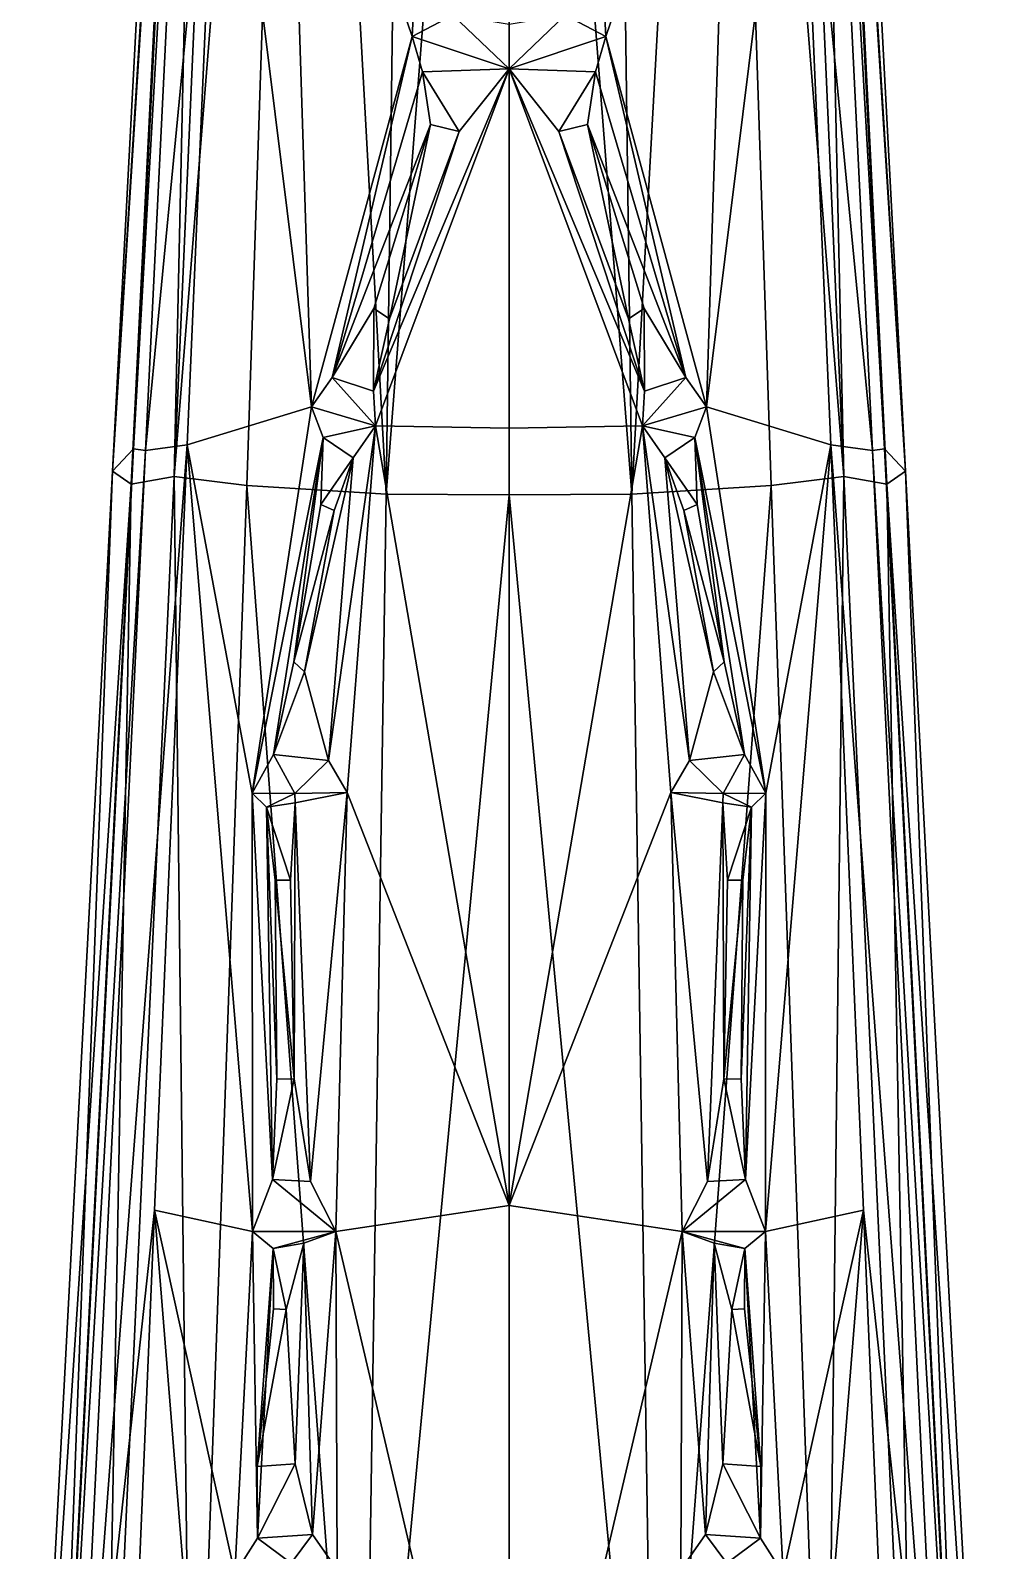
# Model space of a CAD drawing. Extents: x -0.72 to 0.72, y -1.47 to 3.21.
# Drawn here: x -0.159 to 0.159, y 1.515 to 2.02 of the extents above; entities that cross this region are included whole.
import ezdxf

# ---------------------------------------------------------------- set-up
doc = ezdxf.new("R2010")
doc.units = 0
doc.layers.add('CROCODIL$LWO', color=1, linetype='CONTINUOUS')

msp = doc.modelspace()

# ---------------------------------------------------------------- linework, layer by layer
at = {"layer": 'CROCODIL$LWO'}
for points in [[(-0.13182, 1.87353, 0.17348), (-0.09901, 2.39143, 0.19222), (-0.10482, 2.38503, 0.12973)], [(-0.09901, 2.39143, 0.19222), (-0.13182, 1.87353, 0.17348), (-0.12488, 1.88101, 0.25744)], [(-0.09901, 2.39143, 0.19222), (-0.12488, 1.88101, 0.25744), (-0.09595, 2.38905, 0.2176)], [(-0.11136, 1.87174, 0.13067), (-0.08853, 2.39153, 0.09638), (-0.06976, 2.39118, 0.07823)], [(-0.11136, 1.87174, 0.13067), (-0.09986, 2.38696, 0.11243), (-0.08853, 2.39153, 0.09638)], [(-0.08718, 1.86876, 0.10712), (-0.11136, 1.87174, 0.13067), (-0.06976, 2.39118, 0.07823)], [(-0.08718, 1.86876, 0.10712), (-0.06976, 2.39118, 0.07823), (-0.04089, 1.86591, 0.08162)], [(-0.03381, 2.39079, 0.0586), (-0.04089, 1.86591, 0.08162), (-0.06976, 2.39118, 0.07823)], [(0.04089, 1.86591, 0.08162), (0.03381, 2.39079, 0.0586), (0.06976, 2.39118, 0.07823)], [(0.06976, 2.39118, 0.07823), (0.08718, 1.86876, 0.10712), (0.04089, 1.86591, 0.08162)], [(0.08853, 2.39153, 0.09638), (0.11136, 1.87174, 0.13067), (0.06976, 2.39118, 0.07823)], [(0.11136, 1.87174, 0.13067), (0.08718, 1.86876, 0.10712), (0.06976, 2.39118, 0.07823)], [(0.09986, 2.38696, 0.11243), (0.11136, 1.87174, 0.13067), (0.08853, 2.39153, 0.09638)], [(0.12488, 1.88101, 0.25744), (0.09901, 2.39143, 0.19222), (0.09595, 2.38905, 0.2176)], [(0.09901, 2.39143, 0.19222), (0.13182, 1.87353, 0.17348), (0.10482, 2.38503, 0.12973)], [(0.13182, 1.87353, 0.17348), (0.09901, 2.39143, 0.19222), (0.12488, 1.88101, 0.25744)], [(-0.1256, 1.86923, 0.15151), (-0.13182, 1.87353, 0.17348), (-0.09986, 2.38696, 0.11243)], [(-0.13182, 1.87353, 0.17348), (-0.10482, 2.38503, 0.12973), (-0.09986, 2.38696, 0.11243)], [(-0.1256, 1.86923, 0.15151), (-0.09986, 2.38696, 0.11243), (-0.11136, 1.87174, 0.13067)], [(-0.12083, 1.88045, 0.28918), (-0.09595, 2.38905, 0.2176), (-0.12488, 1.88101, 0.25744)], [(-0.09595, 2.38905, 0.2176), (-0.12083, 1.88045, 0.28918), (-0.09593, 2.13873, 0.27601)], [(-0.04089, 1.86591, 0.08162), (-0.03381, 2.39079, 0.0586), (0, 2.39057, 0.0528)], [(0, 2.39057, 0.0528), (0, 1.86562, 0.07406), (-0.04089, 1.86591, 0.08162)], [(0.03381, 2.39079, 0.0586), (0.04089, 1.86591, 0.08162), (0, 2.39057, 0.0528)], [(0, 1.86562, 0.07406), (0, 2.39057, 0.0528), (0.04089, 1.86591, 0.08162)], [(0.12083, 1.88045, 0.28918), (0.09595, 2.38905, 0.2176), (0.09593, 2.13873, 0.27601)], [(0.09595, 2.38905, 0.2176), (0.12083, 1.88045, 0.28918), (0.12488, 1.88101, 0.25744)], [(0.09986, 2.38696, 0.11243), (0.1256, 1.86923, 0.15151), (0.11136, 1.87174, 0.13067)], [(0.13182, 1.87353, 0.17348), (0.1256, 1.86923, 0.15151), (0.09986, 2.38696, 0.11243)], [(0.10482, 2.38503, 0.12973), (0.13182, 1.87353, 0.17348), (0.09986, 2.38696, 0.11243)], [(-0.10697, 1.88233, 0.31587), (-0.09593, 2.13873, 0.27601), (-0.12083, 1.88045, 0.28918)], [(-0.10697, 1.88233, 0.31587), (-0.06571, 1.89493, 0.33779), (-0.09593, 2.13873, 0.27601)], [(-0.06571, 1.89493, 0.33779), (-0.07346, 2.13909, 0.29535), (-0.09593, 2.13873, 0.27601)], [(-0.03222, 2.01809, 0.31934), (-0.02578, 2.13912, 0.29727), (-0.07346, 2.13909, 0.29535)], [(-0.06571, 1.89493, 0.33779), (-0.03222, 2.01809, 0.31934), (-0.07346, 2.13909, 0.29535)], [(-0.03222, 2.01809, 0.31934), (-0.01868, 2.02515, 0.32905), (-0.02578, 2.13912, 0.29727)], [(0.01868, 2.02515, 0.32905), (0.03222, 2.01809, 0.31934), (0.02578, 2.13912, 0.29727)], [(0.02578, 2.13912, 0.29727), (0.03222, 2.01809, 0.31934), (0.07346, 2.13909, 0.29535)], [(0.03222, 2.01809, 0.31934), (0.06571, 1.89493, 0.33779), (0.07346, 2.13909, 0.29535)], [(0.07346, 2.13909, 0.29535), (0.06571, 1.89493, 0.33779), (0.09593, 2.13873, 0.27601)], [(0.06571, 1.89493, 0.33779), (0.10697, 1.88233, 0.31587), (0.09593, 2.13873, 0.27601)], [(0.09593, 2.13873, 0.27601), (0.10697, 1.88233, 0.31587), (0.12083, 1.88045, 0.28918)], [(-0.03222, 2.01809, 0.31934), (0, 2.00731, 0.31805), (-0.01868, 2.02515, 0.32905)], [(0, 2.02208, 0.32861), (-0.01868, 2.02515, 0.32905), (0, 2.00731, 0.31805)], [(0, 2.00731, 0.31805), (0.03222, 2.01809, 0.31934), (0.01868, 2.02515, 0.32905)], [(0.01868, 2.02515, 0.32905), (0, 2.02208, 0.32861), (0, 2.00731, 0.31805)], [(-0.06571, 1.89493, 0.33779), (-0.05879, 1.90463, 0.348), (-0.03222, 2.01809, 0.31934)], [(-0.05879, 1.90463, 0.348), (-0.02874, 2.00633, 0.33164), (-0.03222, 2.01809, 0.31934)], [(-0.03222, 2.01809, 0.31934), (-0.02874, 2.00633, 0.33164), (0, 2.00731, 0.31805)], [(0.02874, 2.00633, 0.33164), (0.03222, 2.01809, 0.31934), (0, 2.00731, 0.31805)], [(0.02874, 2.00633, 0.33164), (0.05879, 1.90463, 0.348), (0.03222, 2.01809, 0.31934)], [(0.05879, 1.90463, 0.348), (0.06571, 1.89493, 0.33779), (0.03222, 2.01809, 0.31934)], [(0, 2.00731, 0.31805), (-0.01655, 1.98652, 0.34975), (-0.04507, 1.90015, 0.35043)], [(-0.0444, 1.8886, 0.33997), (0, 2.00731, 0.31805), (-0.04507, 1.90015, 0.35043)], [(0, 1.88781, 0.3374), (0, 2.00731, 0.31805), (-0.0444, 1.8886, 0.33997)], [(0, 2.00731, 0.31805), (-0.02874, 2.00633, 0.33164), (-0.01655, 1.98652, 0.34975)], [(0.01655, 1.98652, 0.34975), (0, 2.00731, 0.31805), (0.04507, 1.90015, 0.35043)], [(0.02874, 2.00633, 0.33164), (0, 2.00731, 0.31805), (0.01655, 1.98652, 0.34975)], [(0, 2.00731, 0.31805), (0.0444, 1.8886, 0.33997), (0.04507, 1.90015, 0.35043)], [(0, 2.00731, 0.31805), (0, 1.88781, 0.3374), (0.0444, 1.8886, 0.33997)], [(-0.02874, 2.00633, 0.33164), (-0.05879, 1.90463, 0.348), (-0.02607, 1.98885, 0.35019)], [(-0.02607, 1.98885, 0.35019), (-0.01655, 1.98652, 0.34975), (-0.02874, 2.00633, 0.33164)], [(0.01655, 1.98652, 0.34975), (0.02607, 1.98885, 0.35019), (0.02874, 2.00633, 0.33164)], [(0.05879, 1.90463, 0.348), (0.02874, 2.00633, 0.33164), (0.02607, 1.98885, 0.35019)], [(-0.04489, 1.92761, 0.36218), (-0.02607, 1.98885, 0.35019), (-0.05879, 1.90463, 0.348)], [(-0.01655, 1.98652, 0.34975), (-0.03974, 1.92417, 0.36461), (-0.04507, 1.90015, 0.35043)], [(-0.04489, 1.92761, 0.36218), (-0.03974, 1.92417, 0.36461), (-0.02607, 1.98885, 0.35019)], [(-0.01655, 1.98652, 0.34975), (-0.02607, 1.98885, 0.35019), (-0.03974, 1.92417, 0.36461)], [(0.02607, 1.98885, 0.35019), (0.01655, 1.98652, 0.34975), (0.03974, 1.92417, 0.36461)], [(0.03974, 1.92417, 0.36461), (0.01655, 1.98652, 0.34975), (0.04507, 1.90015, 0.35043)], [(0.02607, 1.98885, 0.35019), (0.04489, 1.92761, 0.36218), (0.05879, 1.90463, 0.348)], [(0.03974, 1.92417, 0.36461), (0.04489, 1.92761, 0.36218), (0.02607, 1.98885, 0.35019)], [(-0.05879, 1.90463, 0.348), (-0.04507, 1.90015, 0.35043), (-0.04489, 1.92761, 0.36218)], [(-0.03974, 1.92417, 0.36461), (-0.04489, 1.92761, 0.36218), (-0.04507, 1.90015, 0.35043)], [(0.04489, 1.92761, 0.36218), (0.03974, 1.92417, 0.36461), (0.04507, 1.90015, 0.35043)], [(0.04507, 1.90015, 0.35043), (0.05879, 1.90463, 0.348), (0.04489, 1.92761, 0.36218)], [(-0.06571, 1.89493, 0.33779), (-0.0444, 1.8886, 0.33997), (-0.05879, 1.90463, 0.348)], [(-0.04507, 1.90015, 0.35043), (-0.05879, 1.90463, 0.348), (-0.0444, 1.8886, 0.33997)], [(0.0444, 1.8886, 0.33997), (0.06571, 1.89493, 0.33779), (0.05879, 1.90463, 0.348)], [(0.05879, 1.90463, 0.348), (0.04507, 1.90015, 0.35043), (0.0444, 1.8886, 0.33997)], [(-0.08538, 1.76645, 0.36189), (-0.06571, 1.89493, 0.33779), (-0.10697, 1.88233, 0.31587)], [(-0.06571, 1.89493, 0.33779), (-0.08538, 1.76645, 0.36189), (-0.06177, 1.88471, 0.35491)], [(-0.06571, 1.89493, 0.33779), (-0.06177, 1.88471, 0.35491), (-0.0444, 1.8886, 0.33997)], [(0.06177, 1.88471, 0.35491), (0.06571, 1.89493, 0.33779), (0.0444, 1.8886, 0.33997)], [(0.08538, 1.76645, 0.36189), (0.06571, 1.89493, 0.33779), (0.06177, 1.88471, 0.35491)], [(0.06571, 1.89493, 0.33779), (0.08538, 1.76645, 0.36189), (0.10697, 1.88233, 0.31587)], [(-0.06177, 1.88471, 0.35491), (-0.05176, 1.87796, 0.35519), (-0.0444, 1.8886, 0.33997)], [(-0.05381, 1.76665, 0.36421), (-0.0444, 1.8886, 0.33997), (-0.06001, 1.77728, 0.37708)], [(-0.05176, 1.87796, 0.35519), (-0.06001, 1.77728, 0.37708), (-0.0444, 1.8886, 0.33997)], [(-0.0444, 1.8886, 0.33997), (-0.05381, 1.76665, 0.36421), (0, 1.62939, 0.38959)], [(0, 1.62939, 0.38959), (0, 1.88781, 0.3374), (-0.0444, 1.8886, 0.33997)], [(0.05381, 1.76665, 0.36421), (0.0444, 1.8886, 0.33997), (0, 1.62939, 0.38959)], [(0, 1.88781, 0.3374), (0, 1.62939, 0.38959), (0.0444, 1.8886, 0.33997)], [(0.05176, 1.87796, 0.35519), (0.06177, 1.88471, 0.35491), (0.0444, 1.8886, 0.33997)], [(0.0444, 1.8886, 0.33997), (0.05381, 1.76665, 0.36421), (0.06001, 1.77728, 0.37708)], [(0.06001, 1.77728, 0.37708), (0.05176, 1.87796, 0.35519), (0.0444, 1.8886, 0.33997)], [(-0.15076, 1.36917, 0.3478), (-0.12488, 1.88101, 0.25744), (-0.13182, 1.87353, 0.17348)], [(-0.12488, 1.88101, 0.25744), (-0.15076, 1.36917, 0.3478), (-0.12083, 1.88045, 0.28918)], [(-0.14555, 1.37259, 0.3847), (-0.12083, 1.88045, 0.28918), (-0.15076, 1.36917, 0.3478)], [(-0.12083, 1.88045, 0.28918), (-0.14555, 1.37259, 0.3847), (-0.10697, 1.88233, 0.31587)], [(-0.11782, 1.62776, 0.3663), (-0.10697, 1.88233, 0.31587), (-0.14555, 1.37259, 0.3847)], [(-0.11782, 1.62776, 0.3663), (-0.08525, 1.62075, 0.39001), (-0.10697, 1.88233, 0.31587)], [(-0.08525, 1.62075, 0.39001), (-0.08538, 1.76645, 0.36189), (-0.10697, 1.88233, 0.31587)], [(-0.07829, 1.77929, 0.37576), (-0.06177, 1.88471, 0.35491), (-0.08538, 1.76645, 0.36189)], [(-0.07829, 1.77929, 0.37576), (-0.07154, 1.8101, 0.38521), (-0.06177, 1.88471, 0.35491)], [(-0.07154, 1.8101, 0.38521), (-0.06259, 1.8625, 0.37617), (-0.06177, 1.88471, 0.35491)], [(-0.06177, 1.88471, 0.35491), (-0.06259, 1.8625, 0.37617), (-0.05176, 1.87796, 0.35519)], [(0.06259, 1.8625, 0.37617), (0.06177, 1.88471, 0.35491), (0.05176, 1.87796, 0.35519)], [(0.07154, 1.8101, 0.38521), (0.07829, 1.77929, 0.37576), (0.06177, 1.88471, 0.35491)], [(0.06259, 1.8625, 0.37617), (0.07154, 1.8101, 0.38521), (0.06177, 1.88471, 0.35491)], [(0.06177, 1.88471, 0.35491), (0.07829, 1.77929, 0.37576), (0.08538, 1.76645, 0.36189)], [(0.08525, 1.62075, 0.39001), (0.11782, 1.62776, 0.3663), (0.10697, 1.88233, 0.31587)], [(0.08538, 1.76645, 0.36189), (0.08525, 1.62075, 0.39001), (0.10697, 1.88233, 0.31587)], [(0.14555, 1.37259, 0.3847), (0.12083, 1.88045, 0.28918), (0.10697, 1.88233, 0.31587)], [(0.10697, 1.88233, 0.31587), (0.11782, 1.62776, 0.3663), (0.14555, 1.37259, 0.3847)], [(0.15076, 1.36917, 0.3478), (0.12488, 1.88101, 0.25744), (0.12083, 1.88045, 0.28918)], [(0.12083, 1.88045, 0.28918), (0.14555, 1.37259, 0.3847), (0.15076, 1.36917, 0.3478)], [(0.12488, 1.88101, 0.25744), (0.15076, 1.36917, 0.3478), (0.13182, 1.87353, 0.17348)], [(-0.06001, 1.77728, 0.37708), (-0.05176, 1.87796, 0.35519), (-0.06799, 1.80683, 0.38675)], [(-0.05816, 1.8605, 0.37645), (-0.06799, 1.80683, 0.38675), (-0.05176, 1.87796, 0.35519)], [(-0.06259, 1.8625, 0.37617), (-0.05816, 1.8605, 0.37645), (-0.05176, 1.87796, 0.35519)], [(0.05816, 1.8605, 0.37645), (0.06259, 1.8625, 0.37617), (0.05176, 1.87796, 0.35519)], [(0.05176, 1.87796, 0.35519), (0.06001, 1.77728, 0.37708), (0.06799, 1.80683, 0.38675)], [(0.06799, 1.80683, 0.38675), (0.05816, 1.8605, 0.37645), (0.05176, 1.87796, 0.35519)], [(-0.15912, 1.35779, 0.2521), (-0.13182, 1.87353, 0.17348), (-0.1256, 1.86923, 0.15151)], [(-0.13182, 1.87353, 0.17348), (-0.15912, 1.35779, 0.2521), (-0.15076, 1.36917, 0.3478)], [(-0.13478, 1.36237, 0.20323), (-0.11136, 1.87174, 0.13067), (-0.10536, 1.35794, 0.176)], [(-0.13478, 1.36237, 0.20323), (-0.1256, 1.86923, 0.15151), (-0.11136, 1.87174, 0.13067)], [(-0.08718, 1.86876, 0.10712), (-0.10536, 1.35794, 0.176), (-0.11136, 1.87174, 0.13067)], [(0.10536, 1.35794, 0.176), (0.08718, 1.86876, 0.10712), (0.11136, 1.87174, 0.13067)], [(0.11136, 1.87174, 0.13067), (0.13478, 1.36237, 0.20323), (0.10536, 1.35794, 0.176)], [(0.1256, 1.86923, 0.15151), (0.13478, 1.36237, 0.20323), (0.11136, 1.87174, 0.13067)], [(0.13182, 1.87353, 0.17348), (0.15912, 1.35779, 0.2521), (0.1256, 1.86923, 0.15151)], [(0.15912, 1.35779, 0.2521), (0.13182, 1.87353, 0.17348), (0.15076, 1.36917, 0.3478)], [(-0.15145, 1.35996, 0.22646), (-0.15912, 1.35779, 0.2521), (-0.1256, 1.86923, 0.15151)], [(-0.15145, 1.35996, 0.22646), (-0.1256, 1.86923, 0.15151), (-0.13478, 1.36237, 0.20323)], [(-0.10536, 1.35794, 0.176), (-0.08718, 1.86876, 0.10712), (-0.04863, 1.35354, 0.14634)], [(-0.04089, 1.86591, 0.08162), (-0.04863, 1.35354, 0.14634), (-0.08718, 1.86876, 0.10712)], [(-0.04863, 1.35354, 0.14634), (-0.04089, 1.86591, 0.08162), (0, 1.86562, 0.07406)], [(0, 1.86562, 0.07406), (0, 1.35373, 0.13744), (-0.04863, 1.35354, 0.14634)], [(0.04089, 1.86591, 0.08162), (0.04863, 1.35354, 0.14634), (0, 1.86562, 0.07406)], [(0, 1.35373, 0.13744), (0, 1.86562, 0.07406), (0.04863, 1.35354, 0.14634)], [(0.04863, 1.35354, 0.14634), (0.04089, 1.86591, 0.08162), (0.08718, 1.86876, 0.10712)], [(0.08718, 1.86876, 0.10712), (0.10536, 1.35794, 0.176), (0.04863, 1.35354, 0.14634)], [(0.1256, 1.86923, 0.15151), (0.15145, 1.35996, 0.22646), (0.13478, 1.36237, 0.20323)], [(0.15912, 1.35779, 0.2521), (0.15145, 1.35996, 0.22646), (0.1256, 1.86923, 0.15151)], [(-0.06259, 1.8625, 0.37617), (-0.07154, 1.8101, 0.38521), (-0.05816, 1.8605, 0.37645)], [(-0.06799, 1.80683, 0.38675), (-0.05816, 1.8605, 0.37645), (-0.07154, 1.8101, 0.38521)], [(0.07154, 1.8101, 0.38521), (0.06259, 1.8625, 0.37617), (0.05816, 1.8605, 0.37645)], [(0.05816, 1.8605, 0.37645), (0.06799, 1.80683, 0.38675), (0.07154, 1.8101, 0.38521)], [(-0.06799, 1.80683, 0.38675), (-0.07154, 1.8101, 0.38521), (-0.07829, 1.77929, 0.37576)], [(0.07154, 1.8101, 0.38521), (0.06799, 1.80683, 0.38675), (0.07829, 1.77929, 0.37576)], [(-0.06001, 1.77728, 0.37708), (-0.06799, 1.80683, 0.38675), (-0.07829, 1.77929, 0.37576)], [(0.06799, 1.80683, 0.38675), (0.06001, 1.77728, 0.37708), (0.07829, 1.77929, 0.37576)], [(-0.08538, 1.76645, 0.36189), (-0.07117, 1.76638, 0.36301), (-0.07829, 1.77929, 0.37576)], [(-0.06001, 1.77728, 0.37708), (-0.07829, 1.77929, 0.37576), (-0.07117, 1.76638, 0.36301)], [(0.07829, 1.77929, 0.37576), (0.06001, 1.77728, 0.37708), (0.07117, 1.76638, 0.36301)], [(0.07117, 1.76638, 0.36301), (0.08538, 1.76645, 0.36189), (0.07829, 1.77929, 0.37576)], [(-0.05381, 1.76665, 0.36421), (-0.06001, 1.77728, 0.37708), (-0.07117, 1.76638, 0.36301)], [(0.06001, 1.77728, 0.37708), (0.05381, 1.76665, 0.36421), (0.07117, 1.76638, 0.36301)], [(-0.08538, 1.76645, 0.36189), (-0.08061, 1.76182, 0.37865), (-0.07117, 1.76638, 0.36301)], [(-0.08525, 1.62075, 0.39001), (-0.07862, 1.63798, 0.40404), (-0.08538, 1.76645, 0.36189)], [(-0.07862, 1.63798, 0.40404), (-0.08061, 1.76182, 0.37865), (-0.08538, 1.76645, 0.36189)], [(-0.08061, 1.76182, 0.37865), (-0.07107, 1.76327, 0.38005), (-0.07117, 1.76638, 0.36301)], [(-0.07117, 1.76638, 0.36301), (-0.07107, 1.76327, 0.38005), (-0.05381, 1.76665, 0.36421)], [(-0.07107, 1.76327, 0.38005), (-0.06603, 1.63736, 0.40499), (-0.05381, 1.76665, 0.36421)], [(-0.05756, 1.62067, 0.39237), (-0.05381, 1.76665, 0.36421), (-0.06603, 1.63736, 0.40499)], [(-0.05756, 1.62067, 0.39237), (0, 1.62939, 0.38959), (-0.05381, 1.76665, 0.36421)], [(0, 1.62939, 0.38959), (0.05756, 1.62067, 0.39237), (0.05381, 1.76665, 0.36421)], [(0.05381, 1.76665, 0.36421), (0.05756, 1.62067, 0.39237), (0.06603, 1.63736, 0.40499)], [(0.06603, 1.63736, 0.40499), (0.07107, 1.76327, 0.38005), (0.05381, 1.76665, 0.36421)], [(0.07107, 1.76327, 0.38005), (0.07117, 1.76638, 0.36301), (0.05381, 1.76665, 0.36421)], [(0.07107, 1.76327, 0.38005), (0.08061, 1.76182, 0.37865), (0.07117, 1.76638, 0.36301)], [(0.08061, 1.76182, 0.37865), (0.08538, 1.76645, 0.36189), (0.07117, 1.76638, 0.36301)], [(0.07862, 1.63798, 0.40404), (0.08525, 1.62075, 0.39001), (0.08538, 1.76645, 0.36189)], [(0.08061, 1.76182, 0.37865), (0.07862, 1.63798, 0.40404), (0.08538, 1.76645, 0.36189)], [(-0.07107, 1.76327, 0.38005), (-0.08061, 1.76182, 0.37865), (-0.07264, 1.73754, 0.40367)], [(-0.07773, 1.73758, 0.40284), (-0.07264, 1.73754, 0.40367), (-0.08061, 1.76182, 0.37865)], [(-0.07862, 1.63798, 0.40404), (-0.07724, 1.67136, 0.41444), (-0.08061, 1.76182, 0.37865)], [(-0.07724, 1.67136, 0.41444), (-0.07773, 1.73758, 0.40284), (-0.08061, 1.76182, 0.37865)], [(-0.07264, 1.73754, 0.40367), (-0.07138, 1.6715, 0.4154), (-0.07107, 1.76327, 0.38005)], [(-0.06603, 1.63736, 0.40499), (-0.07107, 1.76327, 0.38005), (-0.07138, 1.6715, 0.4154)], [(0.07107, 1.76327, 0.38005), (0.06603, 1.63736, 0.40499), (0.07138, 1.6715, 0.4154)], [(0.08061, 1.76182, 0.37865), (0.07107, 1.76327, 0.38005), (0.07264, 1.73754, 0.40367)], [(0.07138, 1.6715, 0.4154), (0.07264, 1.73754, 0.40367), (0.07107, 1.76327, 0.38005)], [(0.07264, 1.73754, 0.40367), (0.07773, 1.73758, 0.40284), (0.08061, 1.76182, 0.37865)], [(0.07724, 1.67136, 0.41444), (0.07862, 1.63798, 0.40404), (0.08061, 1.76182, 0.37865)], [(0.07773, 1.73758, 0.40284), (0.07724, 1.67136, 0.41444), (0.08061, 1.76182, 0.37865)], [(-0.07724, 1.67136, 0.41444), (-0.07138, 1.6715, 0.4154), (-0.07773, 1.73758, 0.40284)], [(-0.07773, 1.73758, 0.40284), (-0.07138, 1.6715, 0.4154), (-0.07264, 1.73754, 0.40367)], [(0.07138, 1.6715, 0.4154), (0.07724, 1.67136, 0.41444), (0.07773, 1.73758, 0.40284)], [(0.07138, 1.6715, 0.4154), (0.07773, 1.73758, 0.40284), (0.07264, 1.73754, 0.40367)], [(-0.06603, 1.63736, 0.40499), (-0.07138, 1.6715, 0.4154), (-0.07862, 1.63798, 0.40404)], [(-0.07138, 1.6715, 0.4154), (-0.07724, 1.67136, 0.41444), (-0.07862, 1.63798, 0.40404)], [(0.07138, 1.6715, 0.4154), (0.06603, 1.63736, 0.40499), (0.07862, 1.63798, 0.40404)], [(0.07724, 1.67136, 0.41444), (0.07138, 1.6715, 0.4154), (0.07862, 1.63798, 0.40404)], [(-0.08525, 1.62075, 0.39001), (-0.05756, 1.62067, 0.39237), (-0.07862, 1.63798, 0.40404)], [(-0.06603, 1.63736, 0.40499), (-0.07862, 1.63798, 0.40404), (-0.05756, 1.62067, 0.39237)], [(0.05756, 1.62067, 0.39237), (0.08525, 1.62075, 0.39001), (0.07862, 1.63798, 0.40404)], [(0.07862, 1.63798, 0.40404), (0.06603, 1.63736, 0.40499), (0.05756, 1.62067, 0.39237)], [(-0.12865, 1.37319, 0.41575), (-0.11782, 1.62776, 0.3663), (-0.14555, 1.37259, 0.3847)], [(-0.12865, 1.37319, 0.41575), (-0.09809, 1.38237, 0.44107), (-0.11782, 1.62776, 0.3663)], [(-0.09809, 1.38237, 0.44107), (-0.09117, 1.5069, 0.41458), (-0.11782, 1.62776, 0.3663)], [(-0.09117, 1.5069, 0.41458), (-0.08525, 1.62075, 0.39001), (-0.11782, 1.62776, 0.3663)], [(0, 1.37493, 0.44063), (0, 1.62939, 0.38959), (-0.05756, 1.62067, 0.39237)], [(0, 1.62939, 0.38959), (0, 1.37493, 0.44063), (0.05756, 1.62067, 0.39237)], [(0.08525, 1.62075, 0.39001), (0.09117, 1.5069, 0.41458), (0.11782, 1.62776, 0.3663)], [(0.09117, 1.5069, 0.41458), (0.09809, 1.38237, 0.44107), (0.11782, 1.62776, 0.3663)], [(0.09809, 1.38237, 0.44107), (0.12865, 1.37319, 0.41575), (0.11782, 1.62776, 0.3663)], [(0.11782, 1.62776, 0.3663), (0.12865, 1.37319, 0.41575), (0.14555, 1.37259, 0.3847)], [(-0.09117, 1.5069, 0.41458), (-0.08359, 1.51876, 0.42855), (-0.08525, 1.62075, 0.39001)], [(-0.08359, 1.51876, 0.42855), (-0.0784, 1.6151, 0.40698), (-0.08525, 1.62075, 0.39001)], [(-0.08525, 1.62075, 0.39001), (-0.0784, 1.6151, 0.40698), (-0.05756, 1.62067, 0.39237)], [(-0.0784, 1.6151, 0.40698), (-0.06818, 1.6168, 0.40781), (-0.05756, 1.62067, 0.39237)], [(-0.06818, 1.6168, 0.40781), (-0.06529, 1.52, 0.42993), (-0.05756, 1.62067, 0.39237)], [(-0.05714, 1.50824, 0.41707), (-0.05756, 1.62067, 0.39237), (-0.06529, 1.52, 0.42993)], [(-0.05756, 1.62067, 0.39237), (-0.05714, 1.50824, 0.41707), (0, 1.37493, 0.44063)], [(0.05714, 1.50824, 0.41707), (0.05756, 1.62067, 0.39237), (0, 1.37493, 0.44063)], [(0.05756, 1.62067, 0.39237), (0.05714, 1.50824, 0.41707), (0.06529, 1.52, 0.42993)], [(0.0784, 1.6151, 0.40698), (0.08525, 1.62075, 0.39001), (0.05756, 1.62067, 0.39237)], [(0.06529, 1.52, 0.42993), (0.06818, 1.6168, 0.40781), (0.05756, 1.62067, 0.39237)], [(0.06818, 1.6168, 0.40781), (0.0784, 1.6151, 0.40698), (0.05756, 1.62067, 0.39237)], [(0.0784, 1.6151, 0.40698), (0.08359, 1.51876, 0.42855), (0.08525, 1.62075, 0.39001)], [(0.08359, 1.51876, 0.42855), (0.09117, 1.5069, 0.41458), (0.08525, 1.62075, 0.39001)], [(-0.08359, 1.51876, 0.42855), (-0.08372, 1.54258, 0.43797), (-0.0784, 1.6151, 0.40698)], [(-0.08372, 1.54258, 0.43797), (-0.07829, 1.59501, 0.42821), (-0.0784, 1.6151, 0.40698)], [(-0.06818, 1.6168, 0.40781), (-0.0784, 1.6151, 0.40698), (-0.0741, 1.59477, 0.42905)], [(-0.07829, 1.59501, 0.42821), (-0.0741, 1.59477, 0.42905), (-0.0784, 1.6151, 0.40698)], [(-0.0741, 1.59477, 0.42905), (-0.0711, 1.54351, 0.43911), (-0.06818, 1.6168, 0.40781)], [(-0.06529, 1.52, 0.42993), (-0.06818, 1.6168, 0.40781), (-0.0711, 1.54351, 0.43911)], [(0.06818, 1.6168, 0.40781), (0.06529, 1.52, 0.42993), (0.0711, 1.54351, 0.43911)], [(0.0711, 1.54351, 0.43911), (0.0741, 1.59477, 0.42905), (0.06818, 1.6168, 0.40781)], [(0.0784, 1.6151, 0.40698), (0.06818, 1.6168, 0.40781), (0.0741, 1.59477, 0.42905)], [(0.0741, 1.59477, 0.42905), (0.07829, 1.59501, 0.42821), (0.0784, 1.6151, 0.40698)], [(0.07829, 1.59501, 0.42821), (0.08372, 1.54258, 0.43797), (0.0784, 1.6151, 0.40698)], [(0.08372, 1.54258, 0.43797), (0.08359, 1.51876, 0.42855), (0.0784, 1.6151, 0.40698)], [(-0.07829, 1.59501, 0.42821), (-0.08372, 1.54258, 0.43797), (-0.0741, 1.59477, 0.42905)], [(-0.08372, 1.54258, 0.43797), (-0.0711, 1.54351, 0.43911), (-0.0741, 1.59477, 0.42905)], [(0.0711, 1.54351, 0.43911), (0.08372, 1.54258, 0.43797), (0.0741, 1.59477, 0.42905)], [(0.08372, 1.54258, 0.43797), (0.07829, 1.59501, 0.42821), (0.0741, 1.59477, 0.42905)], [(-0.0711, 1.54351, 0.43911), (-0.08372, 1.54258, 0.43797), (-0.08359, 1.51876, 0.42855)], [(-0.06529, 1.52, 0.42993), (-0.0711, 1.54351, 0.43911), (-0.08359, 1.51876, 0.42855)], [(0.0711, 1.54351, 0.43911), (0.06529, 1.52, 0.42993), (0.08359, 1.51876, 0.42855)], [(0.08372, 1.54258, 0.43797), (0.0711, 1.54351, 0.43911), (0.08359, 1.51876, 0.42855)], [(-0.09117, 1.5069, 0.41458), (-0.07245, 1.51047, 0.41582), (-0.08359, 1.51876, 0.42855)], [(-0.06529, 1.52, 0.42993), (-0.08359, 1.51876, 0.42855), (-0.07245, 1.51047, 0.41582)], [(-0.05714, 1.50824, 0.41707), (-0.06529, 1.52, 0.42993), (-0.07245, 1.51047, 0.41582)], [(0.06529, 1.52, 0.42993), (0.05714, 1.50824, 0.41707), (0.07245, 1.51047, 0.41582)], [(0.08359, 1.51876, 0.42855), (0.06529, 1.52, 0.42993), (0.07245, 1.51047, 0.41582)], [(0.07245, 1.51047, 0.41582), (0.09117, 1.5069, 0.41458), (0.08359, 1.51876, 0.42855)]]:
    msp.add_3dface(points, dxfattribs=at)

doc.saveas('drawing.dxf')
